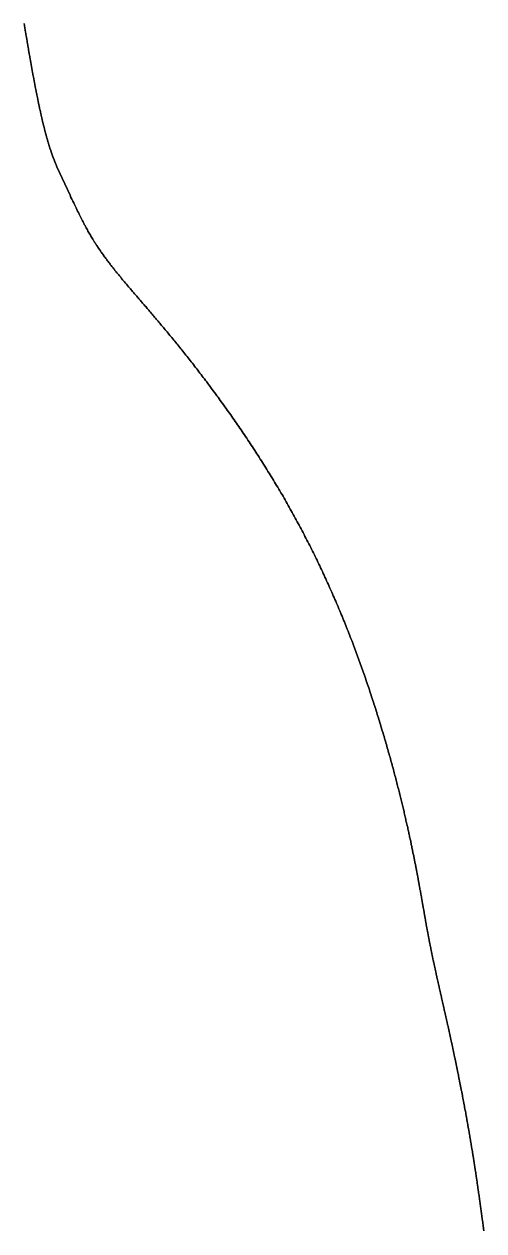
# Model space of a CAD drawing. Header units: inches. Extents: x 130170 to 284068, y 377793 to 804530.
# Drawn here: x 260504.3 to 260544.3, y 748080.8 to 748186 of the extents above; entities that cross this region are included whole.
import ezdxf

# ---------------------------------------------------------------- set-up
doc = ezdxf.new("R2010")
doc.units = ezdxf.units.IN
doc.header["$MEASUREMENT"] = 0
doc.layers.add('muni_il', color=7, linetype='Continuous')

msp = doc.modelspace()

# ---------------------------------------------------------------- linework, layer by layer
at = {"layer": 'muni_il'}
for points in [[(260544.33, 748080.82), (260544.33, 748080.86), (260544.32, 748080.91), (260544.31, 748080.95), (260544.31, 748081), (260544.3, 748081.04), (260544.3, 748081.09), (260544.29, 748081.14), (260544.28, 748081.18), (260544.28, 748081.23), (260544.27, 748081.28), (260544.27, 748081.32), (260544.26, 748081.37), (260544.25, 748081.42), (260544.25, 748081.46), (260544.24, 748081.51), (260544.23, 748081.56), (260544.23, 748081.61), (260544.22, 748081.66), (260544.21, 748081.71), (260544.21, 748081.75), (260544.2, 748081.8), (260544.19, 748081.85), (260544.19, 748081.9), (260544.18, 748081.95), (260544.17, 748082), (260544.17, 748082.05), (260544.16, 748082.1), (260544.15, 748082.15), (260544.15, 748082.2), (260544.14, 748082.25), (260544.13, 748082.3), (260544.13, 748082.36), (260544.12, 748082.41), (260544.11, 748082.46), (260544.1, 748082.51), (260544.1, 748082.56), (260544.09, 748082.61), (260544.08, 748082.67), (260544.08, 748082.72), (260544.07, 748082.77), (260544.06, 748082.83), (260544.05, 748082.88), (260544.05, 748082.93), (260544.04, 748082.99), (260544.03, 748083.04), (260544.02, 748083.09), (260544.02, 748083.15), (260544.01, 748083.2), (260544, 748083.26), (260543.99, 748083.31), (260543.99, 748083.37), (260543.98, 748083.42), (260543.97, 748083.48), (260543.96, 748083.53), (260543.95, 748083.59), (260543.95, 748083.65), (260543.94, 748083.7), (260543.93, 748083.76), (260543.92, 748083.82), (260543.91, 748083.87), (260543.91, 748083.93), (260543.9, 748083.99), (260543.89, 748084.04), (260543.88, 748084.1), (260543.87, 748084.16), (260543.87, 748084.22), (260543.86, 748084.28), (260543.85, 748084.33), (260543.84, 748084.39), (260543.83, 748084.45), (260543.82, 748084.51), (260543.82, 748084.57), (260543.81, 748084.63), (260543.8, 748084.69), (260543.79, 748084.75), (260543.78, 748084.81), (260543.77, 748084.87), (260543.76, 748084.93), (260543.75, 748084.99), (260543.75, 748085.05), (260543.74, 748085.11), (260543.73, 748085.17), (260543.72, 748085.23), (260543.71, 748085.29), (260543.7, 748085.36), (260543.69, 748085.42), (260543.68, 748085.48), (260543.67, 748085.54), (260543.66, 748085.6), (260543.65, 748085.67), (260543.64, 748085.73), (260543.63, 748085.79), (260543.63, 748085.85), (260543.62, 748085.92), (260543.61, 748085.98), (260543.6, 748086.04), (260543.59, 748086.11), (260543.58, 748086.17), (260543.57, 748086.23), (260543.56, 748086.3), (260543.55, 748086.36), (260543.54, 748086.43), (260543.53, 748086.49), (260543.52, 748086.56), (260543.51, 748086.62), (260543.5, 748086.69), (260543.49, 748086.75), (260543.48, 748086.82), (260543.47, 748086.88), (260543.46, 748086.95), (260543.45, 748087.01), (260543.44, 748087.08), (260543.43, 748087.14), (260543.42, 748087.21), (260543.4, 748087.28), (260543.39, 748087.34), (260543.38, 748087.41), (260543.37, 748087.48), (260543.36, 748087.54), (260543.35, 748087.61), (260543.34, 748087.68), (260543.33, 748087.75), (260543.32, 748087.81), (260543.31, 748087.88), (260543.3, 748087.95), (260543.29, 748088.02), (260543.27, 748088.08), (260543.26, 748088.15), (260543.25, 748088.22), (260543.24, 748088.29), (260543.23, 748088.36), (260543.22, 748088.43), (260543.21, 748088.49), (260543.19, 748088.56), (260543.18, 748088.63), (260543.17, 748088.7), (260543.16, 748088.77), (260543.15, 748088.84), (260543.14, 748088.91), (260543.12, 748088.98), (260543.11, 748089.05), (260543.1, 748089.12), (260543.09, 748089.19), (260543.08, 748089.26), (260543.06, 748089.33), (260543.05, 748089.4), (260543.04, 748089.47), (260543.03, 748089.54), (260543.02, 748089.61), (260543, 748089.68), (260542.99, 748089.75), (260542.98, 748089.82), (260542.97, 748089.89), (260542.95, 748089.97), (260542.94, 748090.04), (260542.93, 748090.11), (260542.91, 748090.18), (260542.9, 748090.25), (260542.89, 748090.32), (260542.88, 748090.39), (260542.86, 748090.47), (260542.85, 748090.54), (260542.84, 748090.61), (260542.82, 748090.68), (260542.81, 748090.75), (260542.8, 748090.83), (260542.79, 748090.9), (260542.77, 748090.97), (260542.76, 748091.04), (260542.75, 748091.12), (260542.73, 748091.19), (260542.72, 748091.26), (260542.71, 748091.33), (260542.69, 748091.41), (260542.68, 748091.48), (260542.66, 748091.55), (260542.65, 748091.62), (260542.64, 748091.7), (260542.62, 748091.77), (260542.61, 748091.84), (260542.6, 748091.92), (260542.58, 748091.99), (260542.57, 748092.06), (260542.55, 748092.14), (260542.54, 748092.21), (260542.53, 748092.28), (260542.51, 748092.36), (260542.5, 748092.43), (260542.48, 748092.5), (260542.47, 748092.58), (260542.46, 748092.65), (260542.44, 748092.72), (260542.43, 748092.8), (260542.41, 748092.87), (260542.4, 748092.95), (260542.38, 748093.02), (260542.37, 748093.09), (260542.36, 748093.17), (260542.34, 748093.24), (260542.33, 748093.31), (260542.31, 748093.39), (260542.3, 748093.46), (260542.28, 748093.54), (260542.27, 748093.61), (260542.25, 748093.68), (260542.24, 748093.76), (260542.22, 748093.83), (260542.21, 748093.91), (260542.19, 748093.98), (260542.18, 748094.05), (260542.16, 748094.13), (260542.15, 748094.2), (260542.13, 748094.27), (260542.12, 748094.35), (260542.11, 748094.42), (260542.09, 748094.5), (260542.08, 748094.57), (260542.06, 748094.64), (260542.05, 748094.72), (260542.03, 748094.79), (260542.01, 748094.86), (260542, 748094.94), (260541.98, 748095.01), (260541.97, 748095.08), (260541.95, 748095.16), (260541.94, 748095.23), (260541.92, 748095.3), (260541.91, 748095.38), (260541.89, 748095.45), (260541.88, 748095.52), (260541.86, 748095.6), (260541.85, 748095.67), (260541.83, 748095.74), (260541.82, 748095.82), (260541.8, 748095.89), (260541.79, 748095.96), (260541.77, 748096.03), (260541.76, 748096.11), (260541.74, 748096.18), (260541.73, 748096.25), (260541.71, 748096.32), (260541.69, 748096.4), (260541.68, 748096.47), (260541.66, 748096.54), (260541.65, 748096.61), (260541.63, 748096.68), (260541.62, 748096.76), (260541.6, 748096.83), (260541.59, 748096.9), (260541.57, 748096.97), (260541.56, 748097.04), (260541.54, 748097.11), (260541.53, 748097.18), (260541.51, 748097.25), (260541.49, 748097.33), (260541.48, 748097.4), (260541.46, 748097.47), (260541.45, 748097.54), (260541.43, 748097.61), (260541.42, 748097.68), (260541.4, 748097.75), (260541.39, 748097.82), (260541.37, 748097.89), (260541.36, 748097.96), (260541.34, 748098.03), (260541.33, 748098.1), (260541.31, 748098.17), (260541.3, 748098.23), (260541.28, 748098.3), (260541.27, 748098.37), (260541.25, 748098.44), (260541.24, 748098.51), (260541.22, 748098.58), (260541.21, 748098.65), (260541.19, 748098.71), (260541.17, 748098.78), (260541.16, 748098.85), (260541.14, 748098.92), (260541.13, 748098.99), (260541.12, 748099.05), (260541.1, 748099.12), (260541.09, 748099.19), (260541.07, 748099.25), (260541.06, 748099.32), (260541.04, 748099.39), (260541.03, 748099.45), (260541.01, 748099.52), (260541, 748099.58), (260540.98, 748099.65), (260540.97, 748099.71), (260540.95, 748099.78), (260540.94, 748099.84), (260540.92, 748099.91), (260540.91, 748099.97), (260540.89, 748100.04), (260540.88, 748100.1), (260540.87, 748100.17), (260540.85, 748100.23), (260540.84, 748100.29), (260540.82, 748100.36), (260540.81, 748100.42), (260540.79, 748100.48), (260540.78, 748100.55), (260540.77, 748100.61), (260540.75, 748100.67), (260540.74, 748100.73), (260540.72, 748100.8), (260540.71, 748100.86), (260540.7, 748100.92), (260540.68, 748100.98), (260540.67, 748101.04), (260540.65, 748101.1), (260540.64, 748101.16), (260540.63, 748101.22), (260540.61, 748101.28), (260540.6, 748101.34), (260540.59, 748101.4), (260540.57, 748101.46), (260540.56, 748101.52), (260540.55, 748101.58), (260540.53, 748101.64), (260540.52, 748101.7), (260540.51, 748101.76), (260540.49, 748101.82), (260540.48, 748101.88), (260540.47, 748101.93), (260540.45, 748101.99), (260540.44, 748102.05), (260540.43, 748102.11), (260540.42, 748102.16), (260540.4, 748102.22), (260540.39, 748102.28), (260540.38, 748102.33), (260540.36, 748102.39), (260540.35, 748102.45), (260540.34, 748102.5), (260540.33, 748102.56), (260540.31, 748102.61), (260540.3, 748102.67), (260540.29, 748102.72), (260540.28, 748102.78), (260540.27, 748102.83), (260540.25, 748102.89), (260540.24, 748102.94), (260540.23, 748103), (260540.22, 748103.05), (260540.21, 748103.11), (260540.19, 748103.16), (260540.18, 748103.21), (260540.17, 748103.27), (260540.16, 748103.32), (260540.15, 748103.37), (260540.14, 748103.42), (260540.12, 748103.48), (260540.11, 748103.53), (260540.1, 748103.58), (260540.09, 748103.63), (260540.08, 748103.68), (260540.07, 748103.74), (260540.06, 748103.79), (260540.04, 748103.84), (260540.03, 748103.89), (260540.02, 748103.94), (260540.01, 748103.99), (260540, 748104.04), (260539.99, 748104.09), (260539.98, 748104.14), (260539.97, 748104.19), (260539.96, 748104.24), (260539.95, 748104.29), (260539.94, 748104.34), (260539.93, 748104.39), (260539.92, 748104.44), (260539.9, 748104.49), (260539.89, 748104.54), (260539.88, 748104.59), (260539.87, 748104.64), (260539.86, 748104.69), (260539.85, 748104.74), (260539.84, 748104.79), (260539.83, 748104.83), (260539.82, 748104.88), (260539.81, 748104.93), (260539.8, 748104.98), (260539.79, 748105.03), (260539.78, 748105.08), (260539.77, 748105.12), (260539.76, 748105.17), (260539.75, 748105.22), (260539.74, 748105.27), (260539.73, 748105.31), (260539.72, 748105.36), (260539.71, 748105.41), (260539.7, 748105.46), (260539.7, 748105.5), (260539.69, 748105.55), (260539.68, 748105.6), (260539.67, 748105.65), (260539.66, 748105.69), (260539.65, 748105.74), (260539.64, 748105.79), (260539.63, 748105.84), (260539.62, 748105.88), (260539.61, 748105.93), (260539.6, 748105.98), (260539.59, 748106.02), (260539.58, 748106.07), (260539.57, 748106.12), (260539.56, 748106.17), (260539.56, 748106.21), (260539.55, 748106.26), (260539.54, 748106.31), (260539.53, 748106.35), (260539.52, 748106.4), (260539.51, 748106.45), (260539.5, 748106.5), (260539.49, 748106.54), (260539.48, 748106.59), (260539.47, 748106.64), (260539.47, 748106.68), (260539.46, 748106.73), (260539.45, 748106.78), (260539.44, 748106.83), (260539.43, 748106.88), (260539.42, 748106.92), (260539.41, 748106.97), (260539.4, 748107.02), (260539.39, 748107.07), (260539.39, 748107.11), (260539.38, 748107.16), (260539.37, 748107.21), (260539.36, 748107.26), (260539.35, 748107.31), (260539.34, 748107.36), (260539.33, 748107.41), (260539.32, 748107.45), (260539.32, 748107.5), (260539.31, 748107.55), (260539.3, 748107.6), (260539.29, 748107.65), (260539.28, 748107.7), (260539.27, 748107.75), (260539.26, 748107.8), (260539.25, 748107.85), (260539.24, 748107.9), (260539.24, 748107.95), (260539.23, 748108), (260539.22, 748108.05), (260539.21, 748108.11), (260539.2, 748108.16), (260539.19, 748108.21), (260539.18, 748108.26), (260539.17, 748108.31), (260539.16, 748108.36), (260539.15, 748108.42), (260539.14, 748108.47), (260539.13, 748108.52), (260539.13, 748108.58), (260539.12, 748108.63), (260539.11, 748108.68), (260539.1, 748108.74), (260539.09, 748108.79), (260539.08, 748108.85), (260539.07, 748108.9), (260539.06, 748108.96), (260539.05, 748109.01), (260539.04, 748109.07), (260539.03, 748109.12), (260539.02, 748109.18), (260539.01, 748109.24), (260539, 748109.29), (260538.99, 748109.35), (260538.98, 748109.41), (260538.97, 748109.47), (260538.96, 748109.52), (260538.95, 748109.58), (260538.94, 748109.64), (260538.93, 748109.7), (260538.92, 748109.76), (260538.91, 748109.82), (260538.9, 748109.88), (260538.89, 748109.94), (260538.87, 748110), (260538.86, 748110.07), (260538.85, 748110.13), (260538.84, 748110.19), (260538.83, 748110.25), (260538.82, 748110.32), (260538.81, 748110.38), (260538.8, 748110.44), (260538.78, 748110.51), (260538.77, 748110.57), (260538.76, 748110.64), (260538.75, 748110.7), (260538.74, 748110.77), (260538.73, 748110.84), (260538.71, 748110.91), (260538.7, 748110.97), (260538.69, 748111.04), (260538.68, 748111.11), (260538.66, 748111.18), (260538.65, 748111.25), (260538.64, 748111.32), (260538.62, 748111.39), (260538.61, 748111.46), (260538.6, 748111.53), (260538.58, 748111.6), (260538.57, 748111.68), (260538.56, 748111.75), (260538.54, 748111.82), (260538.53, 748111.9), (260538.52, 748111.97), (260538.5, 748112.05), (260538.49, 748112.12), (260538.47, 748112.2), (260538.46, 748112.28), (260538.44, 748112.35), (260538.43, 748112.43), (260538.41, 748112.51), (260538.4, 748112.59), (260538.38, 748112.67), (260538.37, 748112.75), (260538.35, 748112.83), (260538.33, 748112.91), (260538.32, 748112.99), (260538.3, 748113.08), (260538.29, 748113.16), (260538.27, 748113.24), (260538.25, 748113.33), (260538.23, 748113.41), (260538.22, 748113.5), (260538.2, 748113.58), (260538.18, 748113.67), (260538.16, 748113.76), (260538.15, 748113.85), (260538.13, 748113.93), (260538.11, 748114.02), (260538.09, 748114.11), (260538.07, 748114.2), (260538.05, 748114.3), (260538.03, 748114.39), (260538.01, 748114.48), (260538, 748114.57), (260537.98, 748114.67), (260537.96, 748114.76), (260537.93, 748114.86), (260537.91, 748114.95), (260537.89, 748115.05), (260537.87, 748115.15), (260537.85, 748115.24), (260537.83, 748115.34), (260537.81, 748115.44), (260537.79, 748115.54), (260537.76, 748115.64), (260537.74, 748115.74), (260537.72, 748115.85), (260537.7, 748115.95), (260537.67, 748116.05), (260537.65, 748116.15), (260537.63, 748116.26), (260537.6, 748116.36), (260537.58, 748116.47), (260537.55, 748116.58), (260537.53, 748116.68), (260537.5, 748116.79), (260537.48, 748116.9), (260537.45, 748117.01), (260537.43, 748117.12), (260537.4, 748117.23), (260537.38, 748117.34), (260537.35, 748117.46), (260537.32, 748117.57), (260537.3, 748117.68), (260537.27, 748117.8), (260537.24, 748117.91), (260537.21, 748118.03), (260537.18, 748118.14), (260537.16, 748118.26), (260537.13, 748118.38), (260537.1, 748118.5), (260537.07, 748118.61), (260537.04, 748118.73), (260537.01, 748118.85), (260536.98, 748118.98), (260536.95, 748119.1), (260536.92, 748119.22), (260536.89, 748119.34), (260536.85, 748119.47), (260536.82, 748119.59), (260536.79, 748119.72), (260536.76, 748119.84), (260536.73, 748119.97), (260536.69, 748120.1), (260536.66, 748120.22), (260536.63, 748120.35), (260536.59, 748120.48), (260536.56, 748120.61), (260536.52, 748120.74), (260536.49, 748120.87), (260536.45, 748121), (260536.42, 748121.14), (260536.38, 748121.27), (260536.35, 748121.4), (260536.31, 748121.54), (260536.27, 748121.67), (260536.23, 748121.81), (260536.2, 748121.94), (260536.16, 748122.08), (260536.12, 748122.21), (260536.08, 748122.35), (260536.04, 748122.49), (260536, 748122.63), (260535.96, 748122.77), (260535.92, 748122.91), (260535.88, 748123.05), (260535.84, 748123.19), (260535.8, 748123.33), (260535.76, 748123.47), (260535.72, 748123.62), (260535.68, 748123.76), (260535.64, 748123.9), (260535.59, 748124.05), (260535.55, 748124.19), (260535.51, 748124.34), (260535.46, 748124.48), (260535.42, 748124.63), (260535.37, 748124.78), (260535.33, 748124.93), (260535.28, 748125.07), (260535.24, 748125.22), (260535.19, 748125.37), (260535.15, 748125.52), (260535.1, 748125.67), (260535.05, 748125.82), (260535.01, 748125.97), (260534.96, 748126.12), (260534.91, 748126.27), (260534.86, 748126.42), (260534.81, 748126.58), (260534.76, 748126.73), (260534.71, 748126.88), (260534.67, 748127.03), (260534.61, 748127.19), (260534.56, 748127.34), (260534.51, 748127.5), (260534.46, 748127.65), (260534.41, 748127.81), (260534.36, 748127.96), (260534.31, 748128.12), (260534.25, 748128.27), (260534.2, 748128.43), (260534.15, 748128.59), (260534.09, 748128.74), (260534.04, 748128.9), (260533.98, 748129.06), (260533.93, 748129.22), (260533.87, 748129.38), (260533.82, 748129.53), (260533.76, 748129.69), (260533.71, 748129.85), (260533.65, 748130.01), (260533.59, 748130.17), (260533.54, 748130.33), (260533.48, 748130.49), (260533.42, 748130.65), (260533.36, 748130.81), (260533.3, 748130.97), (260533.24, 748131.13), (260533.18, 748131.29), (260533.12, 748131.45), (260533.06, 748131.61), (260533, 748131.77), (260532.94, 748131.93), (260532.88, 748132.1), (260532.82, 748132.26), (260532.76, 748132.42), (260532.69, 748132.58), (260532.63, 748132.74), (260532.57, 748132.9), (260532.5, 748133.07), (260532.44, 748133.23), (260532.37, 748133.39), (260532.31, 748133.55), (260532.24, 748133.72), (260532.18, 748133.88), (260532.11, 748134.04), (260532.05, 748134.2), (260531.98, 748134.37), (260531.91, 748134.53), (260531.84, 748134.69), (260531.78, 748134.85), (260531.71, 748135.02), (260531.64, 748135.18), (260531.57, 748135.34), (260531.5, 748135.5), (260531.43, 748135.67), (260531.36, 748135.83), (260531.29, 748135.99), (260531.22, 748136.16), (260531.15, 748136.32), (260531.08, 748136.48), (260531.01, 748136.64), (260530.93, 748136.81), (260530.86, 748136.97), (260530.79, 748137.13), (260530.71, 748137.29), (260530.64, 748137.46), (260530.57, 748137.62), (260530.49, 748137.78), (260530.42, 748137.94), (260530.34, 748138.1), (260530.27, 748138.27), (260530.19, 748138.43), (260530.11, 748138.59), (260530.04, 748138.75), (260529.96, 748138.91), (260529.88, 748139.08), (260529.8, 748139.24), (260529.72, 748139.4), (260529.65, 748139.56), (260529.57, 748139.72), (260529.49, 748139.88), (260529.41, 748140.04), (260529.33, 748140.2), (260529.25, 748140.37), (260529.17, 748140.53), (260529.08, 748140.69), (260529, 748140.85), (260528.92, 748141.01), (260528.84, 748141.17), (260528.75, 748141.33), (260528.67, 748141.49), (260528.59, 748141.65), (260528.5, 748141.81), (260528.42, 748141.97), (260528.33, 748142.13), (260528.25, 748142.29), (260528.16, 748142.45), (260528.08, 748142.6), (260527.99, 748142.76), (260527.9, 748142.92), (260527.82, 748143.08), (260527.73, 748143.24), (260527.64, 748143.4), (260527.55, 748143.56), (260527.47, 748143.71), (260527.38, 748143.87), (260527.29, 748144.03), (260527.2, 748144.19), (260527.11, 748144.35), (260527.02, 748144.5), (260526.93, 748144.66), (260526.84, 748144.82), (260526.75, 748144.97), (260526.65, 748145.13), (260526.56, 748145.29), (260526.47, 748145.44), (260526.38, 748145.6), (260526.28, 748145.75), (260526.19, 748145.91), (260526.1, 748146.06), (260526, 748146.22), (260525.91, 748146.37), (260525.82, 748146.53), (260525.72, 748146.68), (260525.63, 748146.84), (260525.53, 748146.99), (260525.44, 748147.15), (260525.34, 748147.3), (260525.24, 748147.45), (260525.15, 748147.61), (260525.05, 748147.76), (260524.95, 748147.91), (260524.86, 748148.06), (260524.76, 748148.22), (260524.66, 748148.37), (260524.57, 748148.52), (260524.47, 748148.67), (260524.37, 748148.82), (260524.27, 748148.97), (260524.17, 748149.12), (260524.07, 748149.27), (260523.97, 748149.42), (260523.88, 748149.57), (260523.78, 748149.72), (260523.68, 748149.87), (260523.58, 748150.02), (260523.48, 748150.17), (260523.38, 748150.31), (260523.28, 748150.46), (260523.18, 748150.61), (260523.08, 748150.75), (260522.98, 748150.9), (260522.88, 748151.04), (260522.78, 748151.19), (260522.68, 748151.33), (260522.58, 748151.48), (260522.48, 748151.62), (260522.38, 748151.77), (260522.28, 748151.91), (260522.18, 748152.05), (260522.08, 748152.19), (260521.98, 748152.33), (260521.88, 748152.47), (260521.78, 748152.62), (260521.68, 748152.75), (260521.58, 748152.89), (260521.48, 748153.03), (260521.37, 748153.17), (260521.28, 748153.31), (260521.18, 748153.45), (260521.08, 748153.58), (260520.98, 748153.72), (260520.88, 748153.85), (260520.78, 748153.99), (260520.68, 748154.12), (260520.58, 748154.25), (260520.48, 748154.39), (260520.38, 748154.52), (260520.28, 748154.65), (260520.19, 748154.78), (260520.09, 748154.91), (260519.99, 748155.04), (260519.89, 748155.17), (260519.8, 748155.29), (260519.7, 748155.42), (260519.6, 748155.55), (260519.51, 748155.67), (260519.41, 748155.8), (260519.32, 748155.92), (260519.22, 748156.04), (260519.13, 748156.16), (260519.03, 748156.29), (260518.94, 748156.41), (260518.85, 748156.53), (260518.75, 748156.65), (260518.66, 748156.76), (260518.57, 748156.88), (260518.48, 748157), (260518.38, 748157.11), (260518.29, 748157.23), (260518.2, 748157.34), (260518.11, 748157.45), (260518.02, 748157.57), (260517.93, 748157.68), (260517.84, 748157.79), (260517.76, 748157.9), (260517.67, 748158), (260517.58, 748158.11), (260517.5, 748158.22), (260517.41, 748158.32), (260517.32, 748158.43), (260517.24, 748158.53), (260517.15, 748158.64), (260517.07, 748158.74), (260516.99, 748158.84), (260516.9, 748158.94), (260516.82, 748159.04), (260516.74, 748159.14), (260516.66, 748159.24), (260516.58, 748159.33), (260516.5, 748159.43), (260516.42, 748159.53), (260516.34, 748159.62), (260516.26, 748159.71), (260516.18, 748159.81), (260516.11, 748159.9), (260516.03, 748159.99), (260515.95, 748160.08), (260515.88, 748160.17), (260515.8, 748160.26), (260515.73, 748160.34), (260515.65, 748160.43), (260515.58, 748160.52), (260515.51, 748160.6), (260515.44, 748160.69), (260515.36, 748160.77), (260515.29, 748160.85), (260515.22, 748160.94), (260515.15, 748161.02), (260515.08, 748161.1), (260515.01, 748161.18), (260514.95, 748161.26), (260514.88, 748161.34), (260514.81, 748161.42), (260514.74, 748161.49), (260514.68, 748161.57), (260514.61, 748161.65), (260514.55, 748161.72), (260514.48, 748161.8), (260514.42, 748161.87), (260514.35, 748161.95), (260514.29, 748162.02), (260514.23, 748162.1), (260514.16, 748162.17), (260514.1, 748162.24), (260514.04, 748162.31), (260513.98, 748162.38), (260513.91, 748162.46), (260513.85, 748162.53), (260513.79, 748162.6), (260513.73, 748162.67), (260513.67, 748162.74), (260513.61, 748162.81), (260513.55, 748162.88), (260513.5, 748162.95), (260513.44, 748163.01), (260513.38, 748163.08), (260513.32, 748163.15), (260513.26, 748163.22), (260513.2, 748163.29), (260513.15, 748163.36), (260513.09, 748163.42), (260513.03, 748163.49), (260512.98, 748163.56), (260512.92, 748163.63), (260512.86, 748163.69), (260512.81, 748163.76), (260512.75, 748163.83), (260512.7, 748163.9), (260512.64, 748163.96), (260512.59, 748164.03), (260512.53, 748164.1), (260512.47, 748164.17), (260512.42, 748164.23), (260512.36, 748164.3), (260512.31, 748164.37), (260512.26, 748164.44), (260512.2, 748164.5), (260512.15, 748164.57), (260512.09, 748164.64), (260512.04, 748164.71), (260511.98, 748164.78), (260511.93, 748164.85), (260511.88, 748164.92), (260511.82, 748164.99), (260511.77, 748165.05), (260511.72, 748165.12), (260511.66, 748165.19), (260511.61, 748165.26), (260511.56, 748165.34), (260511.5, 748165.41), (260511.45, 748165.48), (260511.4, 748165.55), (260511.35, 748165.62), (260511.29, 748165.69), (260511.24, 748165.76), (260511.19, 748165.84), (260511.14, 748165.91), (260511.08, 748165.98), (260511.03, 748166.06), (260510.98, 748166.13), (260510.93, 748166.21), (260510.88, 748166.28), (260510.82, 748166.36), (260510.77, 748166.43), (260510.72, 748166.51), (260510.67, 748166.59), (260510.62, 748166.67), (260510.57, 748166.74), (260510.52, 748166.82), (260510.46, 748166.9), (260510.41, 748166.98), (260510.36, 748167.06), (260510.31, 748167.15), (260510.26, 748167.23), (260510.21, 748167.31), (260510.16, 748167.4), (260510.11, 748167.48), (260510.06, 748167.57), (260510, 748167.66), (260509.95, 748167.75), (260509.9, 748167.84), (260509.85, 748167.93), (260509.8, 748168.02), (260509.75, 748168.12), (260509.69, 748168.21), (260509.64, 748168.31), (260509.59, 748168.41), (260509.53, 748168.51), (260509.48, 748168.62), (260509.42, 748168.72), (260509.37, 748168.83), (260509.31, 748168.94), (260509.25, 748169.05), (260509.19, 748169.17), (260509.14, 748169.29), (260509.07, 748169.41), (260509.01, 748169.54), (260508.95, 748169.67), (260508.88, 748169.8), (260508.82, 748169.94), (260508.75, 748170.08), (260508.68, 748170.23), (260508.61, 748170.38), (260508.53, 748170.53), (260508.45, 748170.7), (260508.37, 748170.86), (260508.29, 748171.04), (260507.15, 748173.53), (260507.12, 748173.61), (260507.1, 748173.64), (260507.09, 748173.68), (260507.07, 748173.71), (260507.06, 748173.75), (260507.05, 748173.78), (260507.03, 748173.81), (260507.02, 748173.85), (260507, 748173.88), (260506.99, 748173.91), (260506.98, 748173.94), (260506.97, 748173.97), (260506.96, 748173.99), (260506.94, 748174.02), (260506.93, 748174.05), (260506.92, 748174.08), (260506.91, 748174.1), (260506.9, 748174.13), (260506.89, 748174.16), (260506.88, 748174.19), (260506.87, 748174.21), (260506.86, 748174.24), (260506.85, 748174.27), (260506.84, 748174.29), (260506.83, 748174.32), (260506.81, 748174.35), (260506.8, 748174.37), (260506.79, 748174.4), (260506.78, 748174.43), (260506.77, 748174.45), (260506.76, 748174.48), (260506.75, 748174.51), (260506.74, 748174.54), (260506.73, 748174.57), (260506.72, 748174.59), (260506.71, 748174.62), (260506.7, 748174.65), (260506.69, 748174.68), (260506.68, 748174.71), (260506.67, 748174.74), (260506.66, 748174.77), (260506.65, 748174.8), (260506.64, 748174.83), (260506.63, 748174.86), (260506.62, 748174.9), (260506.61, 748174.93), (260506.6, 748174.96), (260506.59, 748174.99), (260506.58, 748175.03), (260506.56, 748175.06), (260506.55, 748175.09), (260506.54, 748175.13), (260506.53, 748175.16), (260506.52, 748175.19), (260506.51, 748175.23), (260506.5, 748175.26), (260506.49, 748175.3), (260506.48, 748175.33), (260506.47, 748175.37), (260506.45, 748175.41), (260506.44, 748175.44), (260506.43, 748175.48), (260506.42, 748175.52), (260506.41, 748175.55), (260506.4, 748175.59), (260506.39, 748175.63), (260506.38, 748175.67), (260506.36, 748175.71), (260506.35, 748175.74), (260506.34, 748175.78), (260506.33, 748175.82), (260506.32, 748175.86), (260506.31, 748175.9), (260506.3, 748175.94), (260506.29, 748175.98), (260506.27, 748176.02), (260506.26, 748176.06), (260506.25, 748176.1), (260506.24, 748176.14), (260506.23, 748176.18), (260506.22, 748176.22), (260506.21, 748176.26), (260506.2, 748176.31), (260506.18, 748176.35), (260506.17, 748176.39), (260506.16, 748176.43), (260506.15, 748176.47), (260506.14, 748176.52), (260506.13, 748176.56), (260506.12, 748176.6), (260506.1, 748176.64), (260506.09, 748176.69), (260506.08, 748176.73), (260506.07, 748176.77), (260506.06, 748176.82), (260506.05, 748176.86), (260506.04, 748176.91), (260506.03, 748176.95), (260506.02, 748176.99), (260506, 748177.04), (260505.99, 748177.08), (260505.98, 748177.13), (260505.97, 748177.17), (260505.96, 748177.22), (260505.95, 748177.26), (260505.94, 748177.31), (260505.93, 748177.36), (260505.92, 748177.4), (260505.9, 748177.45), (260505.89, 748177.49), (260505.88, 748177.54), (260505.87, 748177.59), (260505.86, 748177.63), (260505.85, 748177.68), (260505.84, 748177.73), (260505.83, 748177.78), (260505.82, 748177.82), (260505.81, 748177.87), (260505.79, 748177.92), (260505.78, 748177.97), (260505.77, 748178.02), (260505.76, 748178.06), (260505.75, 748178.11), (260505.74, 748178.16), (260505.73, 748178.21), (260505.72, 748178.26), (260505.71, 748178.31), (260505.7, 748178.36), (260505.68, 748178.41), (260505.67, 748178.46), (260505.66, 748178.51), (260505.65, 748178.56), (260505.64, 748178.61), (260505.63, 748178.66), (260505.62, 748178.71), (260505.61, 748178.76), (260505.6, 748178.81), (260505.59, 748178.86), (260505.58, 748178.92), (260505.57, 748178.97), (260505.55, 748179.02), (260505.54, 748179.07), (260505.53, 748179.12), (260505.52, 748179.18), (260505.51, 748179.23), (260505.5, 748179.28), (260505.49, 748179.33), (260505.48, 748179.39), (260505.47, 748179.44), (260505.46, 748179.49), (260505.45, 748179.55), (260505.44, 748179.6), (260505.42, 748179.65), (260505.41, 748179.71), (260505.4, 748179.76), (260505.39, 748179.81), (260505.38, 748179.87), (260505.37, 748179.92), (260505.36, 748179.98), (260505.35, 748180.03), (260505.34, 748180.09), (260505.33, 748180.14), (260505.32, 748180.19), (260505.31, 748180.25), (260505.3, 748180.3), (260505.29, 748180.36), (260505.27, 748180.41), (260505.26, 748180.47), (260505.25, 748180.53), (260505.24, 748180.58), (260505.23, 748180.64), (260505.22, 748180.69), (260505.21, 748180.75), (260505.2, 748180.8), (260505.19, 748180.86), (260505.18, 748180.91), (260505.17, 748180.97), (260505.16, 748181.03), (260505.15, 748181.08), (260505.14, 748181.14), (260505.13, 748181.19), (260505.12, 748181.25), (260505.11, 748181.31), (260505.1, 748181.36), (260505.08, 748181.42), (260505.07, 748181.47), (260505.06, 748181.53), (260505.05, 748181.59), (260505.04, 748181.64), (260505.03, 748181.7), (260505.02, 748181.76), (260505.01, 748181.81), (260505, 748181.87), (260504.99, 748181.93), (260504.98, 748181.98), (260504.97, 748182.04), (260504.96, 748182.09), (260504.95, 748182.15), (260504.94, 748182.21), (260504.93, 748182.26), (260504.92, 748182.32), (260504.91, 748182.38), (260504.9, 748182.43), (260504.89, 748182.49), (260504.88, 748182.54), (260504.87, 748182.6), (260504.86, 748182.66), (260504.85, 748182.71), (260504.84, 748182.77), (260504.83, 748182.82), (260504.82, 748182.88), (260504.81, 748182.94), (260504.8, 748182.99), (260504.79, 748183.05), (260504.78, 748183.1), (260504.77, 748183.16), (260504.76, 748183.21), (260504.75, 748183.27), (260504.74, 748183.33), (260504.73, 748183.38), (260504.72, 748183.44), (260504.71, 748183.49), (260504.7, 748183.55), (260504.69, 748183.6), (260504.68, 748183.66), (260504.68, 748183.71), (260504.67, 748183.77), (260504.66, 748183.82), (260504.65, 748183.88), (260504.64, 748183.93), (260504.63, 748183.99), (260504.62, 748184.04), (260504.61, 748184.09), (260504.6, 748184.15), (260504.59, 748184.2), (260504.58, 748184.26), (260504.57, 748184.31), (260504.56, 748184.36), (260504.55, 748184.42), (260504.54, 748184.47), (260504.54, 748184.53), (260504.53, 748184.58), (260504.52, 748184.63), (260504.51, 748184.69), (260504.5, 748184.74), (260504.49, 748184.79), (260504.48, 748184.85), (260504.47, 748184.9), (260504.46, 748184.95), (260504.45, 748185.01), (260504.45, 748185.06), (260504.44, 748185.11), (260504.43, 748185.16), (260504.42, 748185.22), (260504.41, 748185.27), (260504.4, 748185.32), (260504.39, 748185.38), (260504.38, 748185.43), (260504.37, 748185.48), (260504.37, 748185.53), (260504.36, 748185.58), (260504.35, 748185.64), (260504.34, 748185.69), (260504.33, 748185.74), (260504.32, 748185.79), (260504.31, 748185.84), (260504.31, 748185.9), (260504.3, 748185.95), (260504.29, 748186)], [(260504.29, 748186), (260504.3, 748185.95), (260504.31, 748185.9), (260504.31, 748185.84), (260504.32, 748185.79), (260504.33, 748185.74), (260504.34, 748185.69), (260504.35, 748185.64), (260504.36, 748185.58), (260504.37, 748185.53), (260504.37, 748185.48), (260504.38, 748185.43), (260504.39, 748185.38), (260504.4, 748185.32), (260504.41, 748185.27), (260504.42, 748185.22), (260504.43, 748185.16), (260504.44, 748185.11), (260504.45, 748185.06), (260504.45, 748185.01), (260504.46, 748184.95), (260504.47, 748184.9), (260504.48, 748184.85), (260504.49, 748184.79), (260504.5, 748184.74), (260504.51, 748184.69), (260504.52, 748184.63), (260504.53, 748184.58), (260504.54, 748184.53), (260504.54, 748184.47), (260504.55, 748184.42), (260504.56, 748184.36), (260504.57, 748184.31), (260504.58, 748184.26), (260504.59, 748184.2), (260504.6, 748184.15), (260504.61, 748184.09), (260504.62, 748184.04), (260504.63, 748183.99), (260504.64, 748183.93), (260504.65, 748183.88), (260504.66, 748183.82), (260504.67, 748183.77), (260504.68, 748183.71), (260504.68, 748183.66), (260504.69, 748183.6), (260504.7, 748183.55), (260504.71, 748183.49), (260504.72, 748183.44), (260504.73, 748183.38), (260504.74, 748183.33), (260504.75, 748183.27), (260504.76, 748183.21), (260504.77, 748183.16), (260504.78, 748183.1), (260504.79, 748183.05), (260504.8, 748182.99), (260504.81, 748182.94), (260504.82, 748182.88), (260504.83, 748182.82), (260504.84, 748182.77), (260504.85, 748182.71), (260504.86, 748182.66), (260504.87, 748182.6), (260504.88, 748182.54), (260504.89, 748182.49), (260504.9, 748182.43), (260504.91, 748182.38), (260504.92, 748182.32), (260504.93, 748182.26), (260504.94, 748182.21), (260504.95, 748182.15), (260504.96, 748182.09), (260504.97, 748182.04), (260504.98, 748181.98), (260504.99, 748181.93), (260505, 748181.87), (260505.01, 748181.81), (260505.02, 748181.76), (260505.03, 748181.7), (260505.04, 748181.64), (260505.05, 748181.59), (260505.06, 748181.53), (260505.07, 748181.47), (260505.08, 748181.42), (260505.1, 748181.36), (260505.11, 748181.31), (260505.12, 748181.25), (260505.13, 748181.19), (260505.14, 748181.14), (260505.15, 748181.08), (260505.16, 748181.03), (260505.17, 748180.97), (260505.18, 748180.91), (260505.19, 748180.86), (260505.2, 748180.8), (260505.21, 748180.75), (260505.22, 748180.69), (260505.23, 748180.64), (260505.24, 748180.58), (260505.25, 748180.53), (260505.26, 748180.47), (260505.27, 748180.41), (260505.29, 748180.36), (260505.3, 748180.3), (260505.31, 748180.25), (260505.32, 748180.19), (260505.33, 748180.14), (260505.34, 748180.09), (260505.35, 748180.03), (260505.36, 748179.98), (260505.37, 748179.92), (260505.38, 748179.87), (260505.39, 748179.81), (260505.4, 748179.76), (260505.41, 748179.71), (260505.42, 748179.65), (260505.44, 748179.6), (260505.45, 748179.55), (260505.46, 748179.49), (260505.47, 748179.44), (260505.48, 748179.39), (260505.49, 748179.33), (260505.5, 748179.28), (260505.51, 748179.23), (260505.52, 748179.18), (260505.53, 748179.12), (260505.54, 748179.07), (260505.55, 748179.02), (260505.57, 748178.97), (260505.58, 748178.92), (260505.59, 748178.86), (260505.6, 748178.81), (260505.61, 748178.76), (260505.62, 748178.71), (260505.63, 748178.66), (260505.64, 748178.61), (260505.65, 748178.56), (260505.66, 748178.51), (260505.67, 748178.46), (260505.68, 748178.41), (260505.7, 748178.36), (260505.71, 748178.31), (260505.72, 748178.26), (260505.73, 748178.21), (260505.74, 748178.16), (260505.75, 748178.11), (260505.76, 748178.06), (260505.77, 748178.02), (260505.78, 748177.97), (260505.79, 748177.92), (260505.81, 748177.87), (260505.82, 748177.82), (260505.83, 748177.78), (260505.84, 748177.73), (260505.85, 748177.68), (260505.86, 748177.63), (260505.87, 748177.59), (260505.88, 748177.54), (260505.89, 748177.49), (260505.9, 748177.45), (260505.92, 748177.4), (260505.93, 748177.36), (260505.94, 748177.31), (260505.95, 748177.26), (260505.96, 748177.22), (260505.97, 748177.17), (260505.98, 748177.13), (260505.99, 748177.08), (260506, 748177.04), (260506.02, 748176.99), (260506.03, 748176.95), (260506.04, 748176.91), (260506.05, 748176.86), (260506.06, 748176.82), (260506.07, 748176.77), (260506.08, 748176.73), (260506.09, 748176.69), (260506.1, 748176.64), (260506.12, 748176.6), (260506.13, 748176.56), (260506.14, 748176.52), (260506.15, 748176.47), (260506.16, 748176.43), (260506.17, 748176.39), (260506.18, 748176.35), (260506.2, 748176.31), (260506.21, 748176.26), (260506.22, 748176.22), (260506.23, 748176.18), (260506.24, 748176.14), (260506.25, 748176.1), (260506.26, 748176.06), (260506.27, 748176.02), (260506.29, 748175.98), (260506.3, 748175.94), (260506.31, 748175.9), (260506.32, 748175.86), (260506.33, 748175.82), (260506.34, 748175.78), (260506.35, 748175.74), (260506.36, 748175.71), (260506.38, 748175.67), (260506.39, 748175.63), (260506.4, 748175.59), (260506.41, 748175.55), (260506.42, 748175.52), (260506.43, 748175.48), (260506.44, 748175.44), (260506.45, 748175.41), (260506.47, 748175.37), (260506.48, 748175.33), (260506.49, 748175.3), (260506.5, 748175.26), (260506.51, 748175.23), (260506.52, 748175.19), (260506.53, 748175.16), (260506.54, 748175.13), (260506.55, 748175.09), (260506.56, 748175.06), (260506.58, 748175.03), (260506.59, 748174.99), (260506.6, 748174.96), (260506.61, 748174.93), (260506.62, 748174.9), (260506.63, 748174.86), (260506.64, 748174.83), (260506.65, 748174.8), (260506.66, 748174.77), (260506.67, 748174.74), (260506.68, 748174.71), (260506.69, 748174.68), (260506.7, 748174.65), (260506.71, 748174.62), (260506.72, 748174.59), (260506.73, 748174.57), (260506.74, 748174.54), (260506.75, 748174.51), (260506.76, 748174.48), (260506.77, 748174.45), (260506.78, 748174.43), (260506.79, 748174.4), (260506.8, 748174.37), (260506.81, 748174.35), (260506.83, 748174.32), (260506.84, 748174.29), (260506.85, 748174.27), (260506.86, 748174.24), (260506.87, 748174.21), (260506.88, 748174.19), (260506.89, 748174.16), (260506.9, 748174.13), (260506.91, 748174.1), (260506.92, 748174.08), (260506.93, 748174.05), (260506.94, 748174.02), (260506.96, 748173.99), (260506.97, 748173.97), (260506.98, 748173.94), (260506.99, 748173.91), (260507, 748173.88), (260507.02, 748173.85), (260507.03, 748173.81), (260507.05, 748173.78), (260507.06, 748173.75), (260507.07, 748173.71), (260507.09, 748173.68), (260507.1, 748173.64), (260507.12, 748173.61), (260507.15, 748173.53), (260508.29, 748171.04), (260508.37, 748170.86), (260508.45, 748170.7), (260508.53, 748170.53), (260508.61, 748170.38), (260508.68, 748170.23), (260508.75, 748170.08), (260508.82, 748169.94), (260508.88, 748169.8), (260508.95, 748169.67), (260509.01, 748169.54), (260509.07, 748169.41), (260509.14, 748169.29), (260509.19, 748169.17), (260509.25, 748169.05), (260509.31, 748168.94), (260509.37, 748168.83), (260509.42, 748168.72), (260509.48, 748168.62), (260509.53, 748168.51), (260509.59, 748168.41), (260509.64, 748168.31), (260509.69, 748168.21), (260509.75, 748168.12), (260509.8, 748168.02), (260509.85, 748167.93), (260509.9, 748167.84), (260509.95, 748167.75), (260510, 748167.66), (260510.06, 748167.57), (260510.11, 748167.48), (260510.16, 748167.4), (260510.21, 748167.31), (260510.26, 748167.23), (260510.31, 748167.15), (260510.36, 748167.06), (260510.41, 748166.98), (260510.46, 748166.9), (260510.52, 748166.82), (260510.57, 748166.74), (260510.62, 748166.67), (260510.67, 748166.59), (260510.72, 748166.51), (260510.77, 748166.43), (260510.82, 748166.36), (260510.88, 748166.28), (260510.93, 748166.21), (260510.98, 748166.13), (260511.03, 748166.06), (260511.08, 748165.98), (260511.14, 748165.91), (260511.19, 748165.84), (260511.24, 748165.76), (260511.29, 748165.69), (260511.35, 748165.62), (260511.4, 748165.55), (260511.45, 748165.48), (260511.5, 748165.41), (260511.56, 748165.34), (260511.61, 748165.26), (260511.66, 748165.19), (260511.72, 748165.12), (260511.77, 748165.05), (260511.82, 748164.99), (260511.88, 748164.92), (260511.93, 748164.85), (260511.98, 748164.78), (260512.04, 748164.71), (260512.09, 748164.64), (260512.15, 748164.57), (260512.2, 748164.5), (260512.26, 748164.44), (260512.31, 748164.37), (260512.36, 748164.3), (260512.42, 748164.23), (260512.47, 748164.17), (260512.53, 748164.1), (260512.59, 748164.03), (260512.64, 748163.96), (260512.7, 748163.9), (260512.75, 748163.83), (260512.81, 748163.76), (260512.86, 748163.69), (260512.92, 748163.63), (260512.98, 748163.56), (260513.03, 748163.49), (260513.09, 748163.42), (260513.15, 748163.36), (260513.2, 748163.29), (260513.26, 748163.22), (260513.32, 748163.15), (260513.38, 748163.08), (260513.44, 748163.01), (260513.5, 748162.95), (260513.55, 748162.88), (260513.61, 748162.81), (260513.67, 748162.74), (260513.73, 748162.67), (260513.79, 748162.6), (260513.85, 748162.53), (260513.91, 748162.46), (260513.98, 748162.38), (260514.04, 748162.31), (260514.1, 748162.24), (260514.16, 748162.17), (260514.23, 748162.1), (260514.29, 748162.02), (260514.35, 748161.95), (260514.42, 748161.87), (260514.48, 748161.8), (260514.55, 748161.72), (260514.61, 748161.65), (260514.68, 748161.57), (260514.74, 748161.49), (260514.81, 748161.42), (260514.88, 748161.34), (260514.95, 748161.26), (260515.01, 748161.18), (260515.08, 748161.1), (260515.15, 748161.02), (260515.22, 748160.94), (260515.29, 748160.85), (260515.36, 748160.77), (260515.44, 748160.69), (260515.51, 748160.6), (260515.58, 748160.52), (260515.65, 748160.43), (260515.73, 748160.34), (260515.8, 748160.26), (260515.88, 748160.17), (260515.95, 748160.08), (260516.03, 748159.99), (260516.11, 748159.9), (260516.18, 748159.81), (260516.26, 748159.71), (260516.34, 748159.62), (260516.42, 748159.53), (260516.5, 748159.43), (260516.58, 748159.33), (260516.66, 748159.24), (260516.74, 748159.14), (260516.82, 748159.04), (260516.9, 748158.94), (260516.99, 748158.84), (260517.07, 748158.74), (260517.15, 748158.64), (260517.24, 748158.53), (260517.32, 748158.43), (260517.41, 748158.32), (260517.5, 748158.22), (260517.58, 748158.11), (260517.67, 748158), (260517.76, 748157.9), (260517.84, 748157.79), (260517.93, 748157.68), (260518.02, 748157.57), (260518.11, 748157.45), (260518.2, 748157.34), (260518.29, 748157.23), (260518.38, 748157.11), (260518.48, 748157), (260518.57, 748156.88), (260518.66, 748156.76), (260518.75, 748156.65), (260518.85, 748156.53), (260518.94, 748156.41), (260519.03, 748156.29), (260519.13, 748156.16), (260519.22, 748156.04), (260519.32, 748155.92), (260519.41, 748155.8), (260519.51, 748155.67), (260519.6, 748155.55), (260519.7, 748155.42), (260519.8, 748155.29), (260519.89, 748155.17), (260519.99, 748155.04), (260520.09, 748154.91), (260520.19, 748154.78), (260520.28, 748154.65), (260520.38, 748154.52), (260520.48, 748154.39), (260520.58, 748154.25), (260520.68, 748154.12), (260520.78, 748153.99), (260520.88, 748153.85), (260520.98, 748153.72), (260521.08, 748153.58), (260521.18, 748153.45), (260521.28, 748153.31), (260521.37, 748153.17), (260521.48, 748153.03), (260521.58, 748152.89), (260521.68, 748152.75), (260521.78, 748152.62), (260521.88, 748152.47), (260521.98, 748152.33), (260522.08, 748152.19), (260522.18, 748152.05), (260522.28, 748151.91), (260522.38, 748151.77), (260522.48, 748151.62), (260522.58, 748151.48), (260522.68, 748151.33), (260522.78, 748151.19), (260522.88, 748151.04), (260522.98, 748150.9), (260523.08, 748150.75), (260523.18, 748150.61), (260523.28, 748150.46), (260523.38, 748150.31), (260523.48, 748150.17), (260523.58, 748150.02), (260523.68, 748149.87), (260523.78, 748149.72), (260523.88, 748149.57), (260523.97, 748149.42), (260524.07, 748149.27), (260524.17, 748149.12), (260524.27, 748148.97), (260524.37, 748148.82), (260524.47, 748148.67), (260524.57, 748148.52), (260524.66, 748148.37), (260524.76, 748148.22), (260524.86, 748148.06), (260524.95, 748147.91), (260525.05, 748147.76), (260525.15, 748147.61), (260525.24, 748147.45), (260525.34, 748147.3), (260525.44, 748147.15), (260525.53, 748146.99), (260525.63, 748146.84), (260525.72, 748146.68), (260525.82, 748146.53), (260525.91, 748146.37), (260526, 748146.22), (260526.1, 748146.06), (260526.19, 748145.91), (260526.28, 748145.75), (260526.38, 748145.6), (260526.47, 748145.44), (260526.56, 748145.29), (260526.65, 748145.13), (260526.75, 748144.97), (260526.84, 748144.82), (260526.93, 748144.66), (260527.02, 748144.5), (260527.11, 748144.35), (260527.2, 748144.19), (260527.29, 748144.03), (260527.38, 748143.87), (260527.47, 748143.71), (260527.55, 748143.56), (260527.64, 748143.4), (260527.73, 748143.24), (260527.82, 748143.08), (260527.9, 748142.92), (260527.99, 748142.76), (260528.08, 748142.6), (260528.16, 748142.45), (260528.25, 748142.29), (260528.33, 748142.13), (260528.42, 748141.97), (260528.5, 748141.81), (260528.59, 748141.65), (260528.67, 748141.49), (260528.75, 748141.33), (260528.84, 748141.17), (260528.92, 748141.01), (260529, 748140.85), (260529.08, 748140.69), (260529.17, 748140.53), (260529.25, 748140.37), (260529.33, 748140.2), (260529.41, 748140.04), (260529.49, 748139.88), (260529.57, 748139.72), (260529.65, 748139.56), (260529.72, 748139.4), (260529.8, 748139.24), (260529.88, 748139.08), (260529.96, 748138.91), (260530.04, 748138.75), (260530.11, 748138.59), (260530.19, 748138.43), (260530.27, 748138.27), (260530.34, 748138.1), (260530.42, 748137.94), (260530.49, 748137.78), (260530.57, 748137.62), (260530.64, 748137.46), (260530.71, 748137.29), (260530.79, 748137.13), (260530.86, 748136.97), (260530.93, 748136.81), (260531.01, 748136.64), (260531.08, 748136.48), (260531.15, 748136.32), (260531.22, 748136.16), (260531.29, 748135.99), (260531.36, 748135.83), (260531.43, 748135.67), (260531.5, 748135.5), (260531.57, 748135.34), (260531.64, 748135.18), (260531.71, 748135.02), (260531.78, 748134.85), (260531.84, 748134.69), (260531.91, 748134.53), (260531.98, 748134.37), (260532.05, 748134.2), (260532.11, 748134.04), (260532.18, 748133.88), (260532.24, 748133.72), (260532.31, 748133.55), (260532.37, 748133.39), (260532.44, 748133.23), (260532.5, 748133.07), (260532.57, 748132.9), (260532.63, 748132.74), (260532.69, 748132.58), (260532.76, 748132.42), (260532.82, 748132.26), (260532.88, 748132.1), (260532.94, 748131.93), (260533, 748131.77), (260533.06, 748131.61), (260533.12, 748131.45), (260533.18, 748131.29), (260533.24, 748131.13), (260533.3, 748130.97), (260533.36, 748130.81), (260533.42, 748130.65), (260533.48, 748130.49), (260533.54, 748130.33), (260533.59, 748130.17), (260533.65, 748130.01), (260533.71, 748129.85), (260533.76, 748129.69), (260533.82, 748129.53), (260533.87, 748129.38), (260533.93, 748129.22), (260533.98, 748129.06), (260534.04, 748128.9), (260534.09, 748128.74), (260534.15, 748128.59), (260534.2, 748128.43), (260534.25, 748128.27), (260534.31, 748128.12), (260534.36, 748127.96), (260534.41, 748127.81), (260534.46, 748127.65), (260534.51, 748127.5), (260534.56, 748127.34), (260534.61, 748127.19), (260534.67, 748127.03), (260534.71, 748126.88), (260534.76, 748126.73), (260534.81, 748126.58), (260534.86, 748126.42), (260534.91, 748126.27), (260534.96, 748126.12), (260535.01, 748125.97), (260535.05, 748125.82), (260535.1, 748125.67), (260535.15, 748125.52), (260535.19, 748125.37), (260535.24, 748125.22), (260535.28, 748125.07), (260535.33, 748124.93), (260535.37, 748124.78), (260535.42, 748124.63), (260535.46, 748124.48), (260535.51, 748124.34), (260535.55, 748124.19), (260535.59, 748124.05), (260535.64, 748123.9), (260535.68, 748123.76), (260535.72, 748123.62), (260535.76, 748123.47), (260535.8, 748123.33), (260535.84, 748123.19), (260535.88, 748123.05), (260535.92, 748122.91), (260535.96, 748122.77), (260536, 748122.63), (260536.04, 748122.49), (260536.08, 748122.35), (260536.12, 748122.21), (260536.16, 748122.08), (260536.2, 748121.94), (260536.23, 748121.81), (260536.27, 748121.67), (260536.31, 748121.54), (260536.35, 748121.4), (260536.38, 748121.27), (260536.42, 748121.14), (260536.45, 748121), (260536.49, 748120.87), (260536.52, 748120.74), (260536.56, 748120.61), (260536.59, 748120.48), (260536.63, 748120.35), (260536.66, 748120.22), (260536.69, 748120.1), (260536.73, 748119.97), (260536.76, 748119.84), (260536.79, 748119.72), (260536.82, 748119.59), (260536.85, 748119.47), (260536.89, 748119.34), (260536.92, 748119.22), (260536.95, 748119.1), (260536.98, 748118.98), (260537.01, 748118.85), (260537.04, 748118.73), (260537.07, 748118.61), (260537.1, 748118.5), (260537.13, 748118.38), (260537.16, 748118.26), (260537.18, 748118.14), (260537.21, 748118.03), (260537.24, 748117.91), (260537.27, 748117.8), (260537.3, 748117.68), (260537.32, 748117.57), (260537.35, 748117.46), (260537.38, 748117.34), (260537.4, 748117.23), (260537.43, 748117.12), (260537.45, 748117.01), (260537.48, 748116.9), (260537.5, 748116.79), (260537.53, 748116.68), (260537.55, 748116.58), (260537.58, 748116.47), (260537.6, 748116.36), (260537.63, 748116.26), (260537.65, 748116.15), (260537.67, 748116.05), (260537.7, 748115.95), (260537.72, 748115.85), (260537.74, 748115.74), (260537.76, 748115.64), (260537.79, 748115.54), (260537.81, 748115.44), (260537.83, 748115.34), (260537.85, 748115.24), (260537.87, 748115.15), (260537.89, 748115.05), (260537.91, 748114.95), (260537.93, 748114.86), (260537.96, 748114.76), (260537.98, 748114.67), (260538, 748114.57), (260538.01, 748114.48), (260538.03, 748114.39), (260538.05, 748114.3), (260538.07, 748114.2), (260538.09, 748114.11), (260538.11, 748114.02), (260538.13, 748113.93), (260538.15, 748113.85), (260538.16, 748113.76), (260538.18, 748113.67), (260538.2, 748113.58), (260538.22, 748113.5), (260538.23, 748113.41), (260538.25, 748113.33), (260538.27, 748113.24), (260538.29, 748113.16), (260538.3, 748113.08), (260538.32, 748112.99), (260538.33, 748112.91), (260538.35, 748112.83), (260538.37, 748112.75), (260538.38, 748112.67), (260538.4, 748112.59), (260538.41, 748112.51), (260538.43, 748112.43), (260538.44, 748112.35), (260538.46, 748112.28), (260538.47, 748112.2), (260538.49, 748112.12), (260538.5, 748112.05), (260538.52, 748111.97), (260538.53, 748111.9), (260538.54, 748111.82), (260538.56, 748111.75), (260538.57, 748111.68), (260538.58, 748111.6), (260538.6, 748111.53), (260538.61, 748111.46), (260538.62, 748111.39), (260538.64, 748111.32), (260538.65, 748111.25), (260538.66, 748111.18), (260538.68, 748111.11), (260538.69, 748111.04), (260538.7, 748110.97), (260538.71, 748110.91), (260538.73, 748110.84), (260538.74, 748110.77), (260538.75, 748110.7), (260538.76, 748110.64), (260538.77, 748110.57), (260538.78, 748110.51), (260538.8, 748110.44), (260538.81, 748110.38), (260538.82, 748110.32), (260538.83, 748110.25), (260538.84, 748110.19), (260538.85, 748110.13), (260538.86, 748110.07), (260538.87, 748110), (260538.89, 748109.94), (260538.9, 748109.88), (260538.91, 748109.82), (260538.92, 748109.76), (260538.93, 748109.7), (260538.94, 748109.64), (260538.95, 748109.58), (260538.96, 748109.52), (260538.97, 748109.47), (260538.98, 748109.41), (260538.99, 748109.35), (260539, 748109.29), (260539.01, 748109.24), (260539.02, 748109.18), (260539.03, 748109.12), (260539.04, 748109.07), (260539.05, 748109.01), (260539.06, 748108.96), (260539.07, 748108.9), (260539.08, 748108.85), (260539.09, 748108.79), (260539.1, 748108.74), (260539.11, 748108.68), (260539.12, 748108.63), (260539.13, 748108.58), (260539.13, 748108.52), (260539.14, 748108.47), (260539.15, 748108.42), (260539.16, 748108.36), (260539.17, 748108.31), (260539.18, 748108.26), (260539.19, 748108.21), (260539.2, 748108.16), (260539.21, 748108.11), (260539.22, 748108.05), (260539.23, 748108), (260539.24, 748107.95), (260539.24, 748107.9), (260539.25, 748107.85), (260539.26, 748107.8), (260539.27, 748107.75), (260539.28, 748107.7), (260539.29, 748107.65), (260539.3, 748107.6), (260539.31, 748107.55), (260539.32, 748107.5), (260539.32, 748107.45), (260539.33, 748107.41), (260539.34, 748107.36), (260539.35, 748107.31), (260539.36, 748107.26), (260539.37, 748107.21), (260539.38, 748107.16), (260539.39, 748107.11), (260539.39, 748107.07), (260539.4, 748107.02), (260539.41, 748106.97), (260539.42, 748106.92), (260539.43, 748106.88), (260539.44, 748106.83), (260539.45, 748106.78), (260539.46, 748106.73), (260539.47, 748106.68), (260539.47, 748106.64), (260539.48, 748106.59), (260539.49, 748106.54), (260539.5, 748106.5), (260539.51, 748106.45), (260539.52, 748106.4), (260539.53, 748106.35), (260539.54, 748106.31), (260539.55, 748106.26), (260539.56, 748106.21), (260539.56, 748106.17), (260539.57, 748106.12), (260539.58, 748106.07), (260539.59, 748106.02), (260539.6, 748105.98), (260539.61, 748105.93), (260539.62, 748105.88), (260539.63, 748105.84), (260539.64, 748105.79), (260539.65, 748105.74), (260539.66, 748105.69), (260539.67, 748105.65), (260539.68, 748105.6), (260539.69, 748105.55), (260539.7, 748105.5), (260539.7, 748105.46), (260539.71, 748105.41), (260539.72, 748105.36), (260539.73, 748105.31), (260539.74, 748105.27), (260539.75, 748105.22), (260539.76, 748105.17), (260539.77, 748105.12), (260539.78, 748105.08), (260539.79, 748105.03), (260539.8, 748104.98), (260539.81, 748104.93), (260539.82, 748104.88), (260539.83, 748104.83), (260539.84, 748104.79), (260539.85, 748104.74), (260539.86, 748104.69), (260539.87, 748104.64), (260539.88, 748104.59), (260539.89, 748104.54), (260539.9, 748104.49), (260539.92, 748104.44), (260539.93, 748104.39), (260539.94, 748104.34), (260539.95, 748104.29), (260539.96, 748104.24), (260539.97, 748104.19), (260539.98, 748104.14), (260539.99, 748104.09), (260540, 748104.04), (260540.01, 748103.99), (260540.02, 748103.94), (260540.03, 748103.89), (260540.04, 748103.84), (260540.06, 748103.79), (260540.07, 748103.74), (260540.08, 748103.68), (260540.09, 748103.63), (260540.1, 748103.58), (260540.11, 748103.53), (260540.12, 748103.48), (260540.14, 748103.42), (260540.15, 748103.37), (260540.16, 748103.32), (260540.17, 748103.27), (260540.18, 748103.21), (260540.19, 748103.16), (260540.21, 748103.11), (260540.22, 748103.05), (260540.23, 748103), (260540.24, 748102.94), (260540.25, 748102.89), (260540.27, 748102.83), (260540.28, 748102.78), (260540.29, 748102.72), (260540.3, 748102.67), (260540.31, 748102.61), (260540.33, 748102.56), (260540.34, 748102.5), (260540.35, 748102.45), (260540.36, 748102.39), (260540.38, 748102.33), (260540.39, 748102.28), (260540.4, 748102.22), (260540.42, 748102.16), (260540.43, 748102.11), (260540.44, 748102.05), (260540.45, 748101.99), (260540.47, 748101.93), (260540.48, 748101.88), (260540.49, 748101.82), (260540.51, 748101.76), (260540.52, 748101.7), (260540.53, 748101.64), (260540.55, 748101.58), (260540.56, 748101.52), (260540.57, 748101.46), (260540.59, 748101.4), (260540.6, 748101.34), (260540.61, 748101.28), (260540.63, 748101.22), (260540.64, 748101.16), (260540.65, 748101.1), (260540.67, 748101.04), (260540.68, 748100.98), (260540.7, 748100.92), (260540.71, 748100.86), (260540.72, 748100.8), (260540.74, 748100.73), (260540.75, 748100.67), (260540.77, 748100.61), (260540.78, 748100.55), (260540.79, 748100.48), (260540.81, 748100.42), (260540.82, 748100.36), (260540.84, 748100.29), (260540.85, 748100.23), (260540.87, 748100.17), (260540.88, 748100.1), (260540.89, 748100.04), (260540.91, 748099.97), (260540.92, 748099.91), (260540.94, 748099.84), (260540.95, 748099.78), (260540.97, 748099.71), (260540.98, 748099.65), (260541, 748099.58), (260541.01, 748099.52), (260541.03, 748099.45), (260541.04, 748099.39), (260541.06, 748099.32), (260541.07, 748099.25), (260541.09, 748099.19), (260541.1, 748099.12), (260541.12, 748099.05), (260541.13, 748098.99), (260541.14, 748098.92), (260541.16, 748098.85), (260541.17, 748098.78), (260541.19, 748098.71), (260541.21, 748098.65), (260541.22, 748098.58), (260541.24, 748098.51), (260541.25, 748098.44), (260541.27, 748098.37), (260541.28, 748098.3), (260541.3, 748098.23), (260541.31, 748098.17), (260541.33, 748098.1), (260541.34, 748098.03), (260541.36, 748097.96), (260541.37, 748097.89), (260541.39, 748097.82), (260541.4, 748097.75), (260541.42, 748097.68), (260541.43, 748097.61), (260541.45, 748097.54), (260541.46, 748097.47), (260541.48, 748097.4), (260541.49, 748097.33), (260541.51, 748097.25), (260541.53, 748097.18), (260541.54, 748097.11), (260541.56, 748097.04), (260541.57, 748096.97), (260541.59, 748096.9), (260541.6, 748096.83), (260541.62, 748096.76), (260541.63, 748096.68), (260541.65, 748096.61), (260541.66, 748096.54), (260541.68, 748096.47), (260541.69, 748096.4), (260541.71, 748096.32), (260541.73, 748096.25), (260541.74, 748096.18), (260541.76, 748096.11), (260541.77, 748096.03), (260541.79, 748095.96), (260541.8, 748095.89), (260541.82, 748095.82), (260541.83, 748095.74), (260541.85, 748095.67), (260541.86, 748095.6), (260541.88, 748095.52), (260541.89, 748095.45), (260541.91, 748095.38), (260541.92, 748095.3), (260541.94, 748095.23), (260541.95, 748095.16), (260541.97, 748095.08), (260541.98, 748095.01), (260542, 748094.94), (260542.01, 748094.86), (260542.03, 748094.79), (260542.05, 748094.72), (260542.06, 748094.64), (260542.08, 748094.57), (260542.09, 748094.5), (260542.11, 748094.42), (260542.12, 748094.35), (260542.13, 748094.27), (260542.15, 748094.2), (260542.16, 748094.13), (260542.18, 748094.05), (260542.19, 748093.98), (260542.21, 748093.91), (260542.22, 748093.83), (260542.24, 748093.76), (260542.25, 748093.68), (260542.27, 748093.61), (260542.28, 748093.54), (260542.3, 748093.46), (260542.31, 748093.39), (260542.33, 748093.31), (260542.34, 748093.24), (260542.36, 748093.17), (260542.37, 748093.09), (260542.38, 748093.02), (260542.4, 748092.95), (260542.41, 748092.87), (260542.43, 748092.8), (260542.44, 748092.72), (260542.46, 748092.65), (260542.47, 748092.58), (260542.48, 748092.5), (260542.5, 748092.43), (260542.51, 748092.36), (260542.53, 748092.28), (260542.54, 748092.21), (260542.55, 748092.14), (260542.57, 748092.06), (260542.58, 748091.99), (260542.6, 748091.92), (260542.61, 748091.84), (260542.62, 748091.77), (260542.64, 748091.7), (260542.65, 748091.62), (260542.66, 748091.55), (260542.68, 748091.48), (260542.69, 748091.41), (260542.71, 748091.33), (260542.72, 748091.26), (260542.73, 748091.19), (260542.75, 748091.12), (260542.76, 748091.04), (260542.77, 748090.97), (260542.79, 748090.9), (260542.8, 748090.83), (260542.81, 748090.75), (260542.82, 748090.68), (260542.84, 748090.61), (260542.85, 748090.54), (260542.86, 748090.47), (260542.88, 748090.39), (260542.89, 748090.32), (260542.9, 748090.25), (260542.91, 748090.18), (260542.93, 748090.11), (260542.94, 748090.04), (260542.95, 748089.97), (260542.97, 748089.89), (260542.98, 748089.82), (260542.99, 748089.75), (260543, 748089.68), (260543.02, 748089.61), (260543.03, 748089.54), (260543.04, 748089.47), (260543.05, 748089.4), (260543.06, 748089.33), (260543.08, 748089.26), (260543.09, 748089.19), (260543.1, 748089.12), (260543.11, 748089.05), (260543.12, 748088.98), (260543.14, 748088.91), (260543.15, 748088.84), (260543.16, 748088.77), (260543.17, 748088.7), (260543.18, 748088.63), (260543.19, 748088.56), (260543.21, 748088.49), (260543.22, 748088.43), (260543.23, 748088.36), (260543.24, 748088.29), (260543.25, 748088.22), (260543.26, 748088.15), (260543.27, 748088.08), (260543.29, 748088.02), (260543.3, 748087.95), (260543.31, 748087.88), (260543.32, 748087.81), (260543.33, 748087.75), (260543.34, 748087.68), (260543.35, 748087.61), (260543.36, 748087.54), (260543.37, 748087.48), (260543.38, 748087.41), (260543.39, 748087.34), (260543.4, 748087.28), (260543.42, 748087.21), (260543.43, 748087.14), (260543.44, 748087.08), (260543.45, 748087.01), (260543.46, 748086.95), (260543.47, 748086.88), (260543.48, 748086.82), (260543.49, 748086.75), (260543.5, 748086.69), (260543.51, 748086.62), (260543.52, 748086.56), (260543.53, 748086.49), (260543.54, 748086.43), (260543.55, 748086.36), (260543.56, 748086.3), (260543.57, 748086.23), (260543.58, 748086.17), (260543.59, 748086.11), (260543.6, 748086.04), (260543.61, 748085.98), (260543.62, 748085.92), (260543.63, 748085.85), (260543.63, 748085.79), (260543.64, 748085.73), (260543.65, 748085.67), (260543.66, 748085.6), (260543.67, 748085.54), (260543.68, 748085.48), (260543.69, 748085.42), (260543.7, 748085.36), (260543.71, 748085.29), (260543.72, 748085.23), (260543.73, 748085.17), (260543.74, 748085.11), (260543.75, 748085.05), (260543.75, 748084.99), (260543.76, 748084.93), (260543.77, 748084.87), (260543.78, 748084.81), (260543.79, 748084.75), (260543.8, 748084.69), (260543.81, 748084.63), (260543.82, 748084.57), (260543.82, 748084.51), (260543.83, 748084.45), (260543.84, 748084.39), (260543.85, 748084.33), (260543.86, 748084.28), (260543.87, 748084.22), (260543.87, 748084.16), (260543.88, 748084.1), (260543.89, 748084.04), (260543.9, 748083.99), (260543.91, 748083.93), (260543.91, 748083.87), (260543.92, 748083.82), (260543.93, 748083.76), (260543.94, 748083.7), (260543.95, 748083.65), (260543.95, 748083.59), (260543.96, 748083.53), (260543.97, 748083.48), (260543.98, 748083.42), (260543.99, 748083.37), (260543.99, 748083.31), (260544, 748083.26), (260544.01, 748083.2), (260544.02, 748083.15), (260544.02, 748083.09), (260544.03, 748083.04), (260544.04, 748082.99), (260544.05, 748082.93), (260544.05, 748082.88), (260544.06, 748082.83), (260544.07, 748082.77), (260544.08, 748082.72), (260544.08, 748082.67), (260544.09, 748082.61), (260544.1, 748082.56), (260544.1, 748082.51), (260544.11, 748082.46), (260544.12, 748082.41), (260544.13, 748082.36), (260544.13, 748082.3), (260544.14, 748082.25), (260544.15, 748082.2), (260544.15, 748082.15), (260544.16, 748082.1), (260544.17, 748082.05), (260544.17, 748082), (260544.18, 748081.95), (260544.19, 748081.9), (260544.19, 748081.85), (260544.2, 748081.8), (260544.21, 748081.75), (260544.21, 748081.71), (260544.22, 748081.66), (260544.23, 748081.61), (260544.23, 748081.56), (260544.24, 748081.51), (260544.25, 748081.46), (260544.25, 748081.42), (260544.26, 748081.37), (260544.27, 748081.32), (260544.27, 748081.28), (260544.28, 748081.23), (260544.28, 748081.18), (260544.29, 748081.14), (260544.3, 748081.09), (260544.3, 748081.04), (260544.31, 748081), (260544.31, 748080.95), (260544.32, 748080.91), (260544.33, 748080.86), (260544.33, 748080.82)]]:
    msp.add_lwpolyline(points, dxfattribs=at)

doc.saveas('drawing.dxf')
